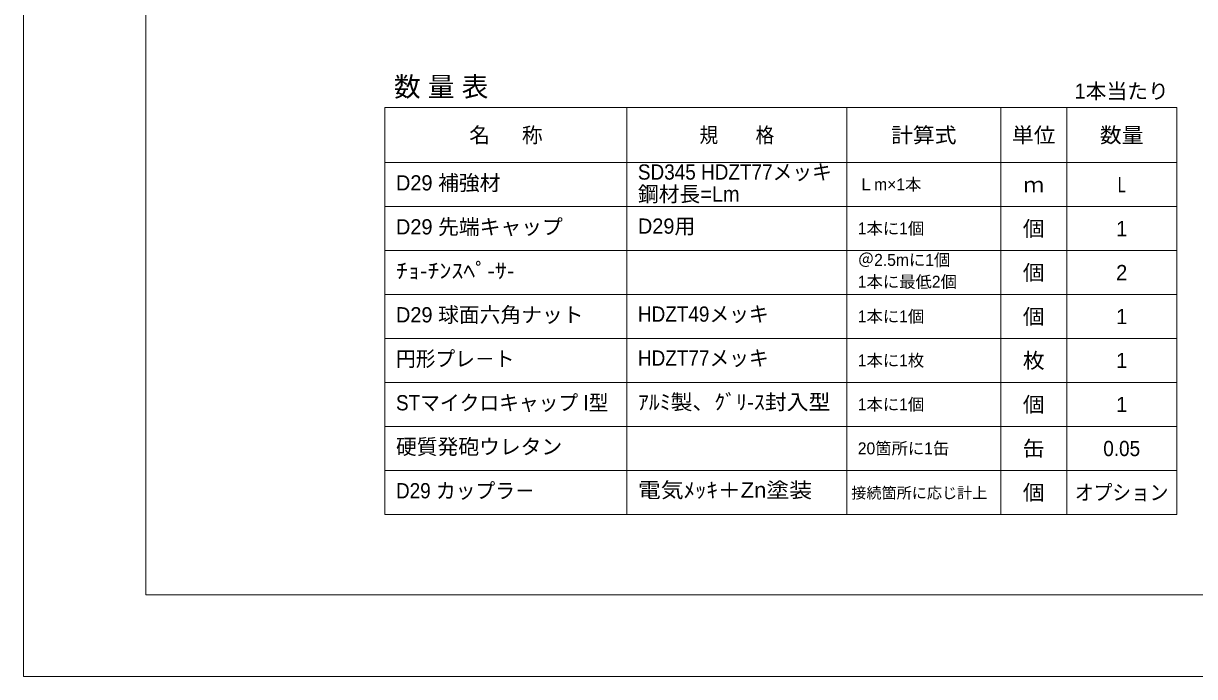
# Model space of a CAD drawing. Units: millimetres at full size, sheet at 1:2; details may follow other scales. Extents: x 2054 to 3736, y 1047 to 2235.
# Drawn here: x 2054 to 2587, y 1047 to 1344 of the extents above; entities that cross this region are included whole.
import ezdxf
from ezdxf.enums import TextEntityAlignment as Align

# ---------------------------------------------------------------- set-up
doc = ezdxf.new("R2010")
doc.units = ezdxf.units.MM
doc.header["$LTSCALE"] = 2
for name, color, linetype, lineweight in [('7 枠・タイトル', 7, 'Continuous', 13), ('8 数量表', 7, 'Continuous', 13), ('Defpoints_2', 7, 'Continuous', 13)]:
    doc.layers.add(name, color=color, linetype=linetype, lineweight=lineweight)
doc.styles.add('ＭＳ Ｐゴシック', font='')
doc.styles.get('ＭＳ Ｐゴシック').set_extended_font_data('MS PGothic')

msp = doc.modelspace()

# ---------------------------------------------------------------- linework, layer by layer
at = {"layer": '7 枠・タイトル'}
for p, q in [((2109.677, 1084.702), (2109.677, 2198.255)), ((3680.373, 1084.702), (2109.677, 1084.702))]:
    msp.add_line(p, q, dxfattribs=at)
at = {"layer": '8 数量表'}
for p, q in [((2218.433, 1306.193), (2578.433, 1306.193)), ((2218.433, 1306.193), (2218.433, 1121.193)), ((2328.433, 1306.193), (2328.433, 1121.193)), ((2428.433, 1306.193), (2428.433, 1121.193)), ((2498.433, 1306.193), (2498.433, 1121.193)), ((2528.433, 1306.193), (2528.433, 1121.193)), ((2578.433, 1306.193), (2578.433, 1121.193)), ((2218.433, 1281.193), (2578.433, 1281.193)), ((2218.433, 1261.193), (2578.433, 1261.193)), ((2218.433, 1241.193), (2578.433, 1241.193)), ((2218.433, 1221.193), (2578.433, 1221.193)), ((2218.433, 1201.193), (2578.433, 1201.193)), ((2218.433, 1181.193), (2578.433, 1181.193)), ((2218.433, 1161.193), (2578.433, 1161.193)), ((2218.433, 1161.193), (2578.433, 1161.193)), ((2218.433, 1141.193), (2578.433, 1141.193)), ((2218.433, 1141.193), (2578.433, 1141.193)), ((2218.433, 1121.193), (2578.433, 1121.193))]:
    msp.add_line(p, q, dxfattribs=at)
at = {"layer": 'Defpoints_2'}
msp.add_lwpolyline([(2054.025, 1047.479), (3736.025, 1047.479), (3736.025, 2235.479), (2054.025, 2235.479)], close=True, dxfattribs=at)

# ---------------------------------------------------------------- texts
at = {"layer": '8 数量表', "style": 'ＭＳ Ｐゴシック'}
for s, height, p in [('数 量 表', 8.908, (2222.506, 1308.56)), ('D29 補強材', 6.928, (2223.433, 1266.451)), ('Ｌm×1本', 5.444, (2433.433, 1266.897)), ('鋼材長=Lm', 6.928, (2333.433, 1261.364)), ('D29 先端キャップ', 6.928, (2223.433, 1246.451)), ('D29用', 6.928, (2333.433, 1246.772)), ('1本に1個', 5.444, (2433.433, 1246.897)), ('＠2.5mに1個', 5.444, (2433.433, 1232.594)), ('1本に最低2個', 5.444, (2433.433, 1222.649)), ('D29 球面六角ナット', 6.928, (2223.433, 1206.451)), ('1本に1個', 5.444, (2433.433, 1206.897)), ('1本に1枚', 5.444, (2433.433, 1186.897)), ('1本に1個', 5.444, (2433.433, 1166.897)), ('硬質発砲ウレタン', 6.928, (2223.433, 1146.451)), ('20箇所に1缶', 5.444, (2433.433, 1146.897)), ('接続箇所に応じ計上', 5.041, (2430.468, 1126.974))]:
    msp.add_text(s, height=height, dxfattribs=at).set_placement(p, align=Align.BOTTOM_LEFT)
for s, p in [('1本当たり', (2553.433, 1313.693)), ('名\u3000  称', (2273.433, 1293.693)), ('ｍ', (2513.433, 1271.193)), ('1', (2553.433, 1251.193)), ('2', (2553.433, 1231.193)), ('1', (2553.433, 1211.193)), ('1', (2553.433, 1191.193)), ('1', (2553.433, 1171.193))]:
    msp.add_text(s, height=6.928, dxfattribs=at).set_placement(p, align=Align.MIDDLE_CENTER)
for s, width, p in [('規\u3000\u3000格', 0.9, (2378.433, 1293.693)), ('計算式', 1.05, (2463.433, 1293.693)), ('単位', 1.05, (2513.433, 1293.693)), ('数量', 1.05, (2553.433, 1293.693)), ('Ｌ', 0.65, (2553.433, 1271.193)), ('個', 1.05, (2513.433, 1251.193)), ('個', 1.05, (2513.433, 1231.193)), ('個', 1.05, (2513.433, 1211.193)), ('枚', 1.05, (2513.433, 1191.193)), ('個', 1.05, (2513.433, 1171.193)), ('缶', 1.05, (2513.433, 1151.193)), ('0.05', 0.95, (2553.433, 1151.193)), ('個', 1.05, (2513.433, 1131.193)), ('オプション', 0.9, (2553.433, 1131.193))]:
    msp.add_text(s, height=6.928, dxfattribs=dict(at, width=width)).set_placement(p, align=Align.MIDDLE_CENTER)
for s, width, p in [('SD345 HDZT77メッキ', 0.95, (2333.433, 1271.364)), ('ﾁｮ-ﾁﾝｽﾍﾟ-ｻ-', 1.15, (2223.433, 1226.451)), ('HDZT49メッキ', 0.95, (2333.433, 1206.772)), ('円形プレ－ト', 0.95, (2223.433, 1186.451)), ('HDZT77メッキ', 0.95, (2333.433, 1186.772)), ('STマイクロキャップ I型', 0.95, (2223.433, 1166.451)), ('ｱﾙﾐ製、ｸﾞﾘ-ｽ封入型', 1.05, (2333.433, 1166.772)), ('D29 カップラ－', 0.95, (2223.433, 1126.451)), ('電気ﾒｯｷ＋Zn塗装', 1.1, (2333.433, 1126.772))]:
    msp.add_text(s, height=6.928, dxfattribs=dict(at, width=width)).set_placement(p, align=Align.BOTTOM_LEFT)

doc.saveas('drawing.dxf')
